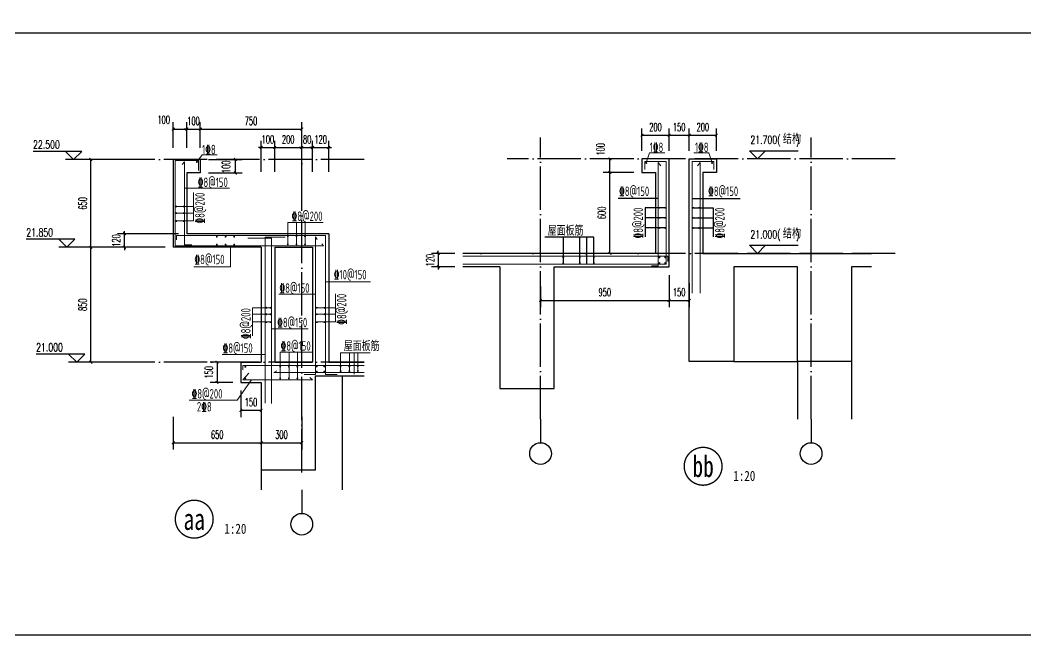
# Model space of a CAD drawing. Extents: x 0 to 125661, y -104936 to 8656.
# Drawn here: x 35419 to 42854, y -96536 to -91987 of the extents above; entities that cross this region are included whole.
import ezdxf
from ezdxf.enums import TextEntityAlignment as Align

# ---------------------------------------------------------------- set-up
doc = ezdxf.new("R2010")
doc.units = 0
doc.header["$LTSCALE"] = 800
doc.header["$MEASUREMENT"] = 0
doc.linetypes.add('DOTE', pattern=[2.42, 2, -0.2, 0.02, -0.2])
doc.layers.get('0').update_dxf_attribs({"linetype": 'CONTINUOUS'})
doc.layers.get('Defpoints').update_dxf_attribs({"color": 1, "linetype": 'CONTINUOUS'})
for name, color, linetype in [('3-ban', 84, 'CONTINUOUS'), ('3-liang-s-1', 44, 'CONTINUOUS'), ('A-墙线', 9, 'CONTINUOUS'), ('AXIS', 3, 'CONTINUOUS'), ('AXIS_TEXT', 7, 'CONTINUOUS'), ('DIM_ELEV', 3, 'CONTINUOUS'), ('DIM_IDEN', 3, 'CONTINUOUS'), ('DOTE', 28, 'CONTINUOUS'), ('PUB_DIM', 3, 'CONTINUOUS'), ('PUB_TEXT', 7, 'CONTINUOUS'), ('WALL', 50, 'CONTINUOUS')]:
    doc.layers.add(name, color=color, linetype=linetype)
doc.layers.add('3-零部件', color=73, linetype='CONTINUOUS', lineweight=5)
doc.styles.add('_TCH_DIM', font='SIMPLEX', dxfattribs={"bigfont": 'GBCBIG'})
doc.styles.add('COMPLEX', font='COMPLEX')
doc.styles.add('DIM_FONT', font='SIMPLEX.shx', dxfattribs={"width": 0.6})
doc.styles.add('ht', font='SIMHEI.TTF')
doc.styles.add('TSSD_Rein', font='tssdeng.shx', dxfattribs={"width": 0.7, "bigfont": 'hztxt.shx'})
doc.styles.add('房间名称', font='SIMHEI.TTF', dxfattribs={"width": 0.8})
doc.dimstyles.new('DIMN20', dxfattribs={"dimscale": 0.2, "dimtxt": 300, "dimasz": 100, "dimexe": 250, "dimexo": 300, "dimgap": 150, "dimtad": 1, "dimdec": 0, "dimzin": 0, "dimdsep": 46, "dimtxsty": 'DIM_FONT', "dimblk": 'ARCHTICK', "dimcen": 0.09, "dimclrt": 7, "dimazin": 2, "dimtfac": 1, "dimtdec": 0, "dimtix": 1, "dimtmove": 2, "dimatfit": 3, "dimfxl": 0, "dimtolj": 1, "dimtzin": 0, "dimarcsym": 0})

# ---------------------------------------------------------------- blocks, each defined once
blk = doc.blocks.new('_ArchTick')
at = {"color": 0, "linetype": 'ByBlock', "const_width": 0.4}
blk.add_lwpolyline([(-0.5, -0.5), (0.5, 0.5)], dxfattribs=at)
blk = doc.blocks.new('*D642')
at = {"layer": 'Defpoints', "color": 0}
for p in [(40215.9, -92838.3), (40015.9, -93013.3), (40215.9, -93013.3)]:
    blk.add_point(p, dxfattribs=at)
at = {"layer": 'PUB_DIM', "color": 0, "lineweight": -2}
for p, q in [((40015.9, -92953.3), (40015.9, -92788.3)), ((40215.9, -92953.3), (40215.9, -92788.3)), ((40015.9, -92838.3), (40215.9, -92838.3))]:
    blk.add_line(p, q, dxfattribs=at)
at = {"layer": 'PUB_DIM', "color": 0, "lineweight": -2, "xscale": 20, "yscale": 20, "zscale": 20, "rotation": 180}
blk.add_blockref('_ArchTick', (40015.9, -92838.3), dxfattribs=at)
at = {"layer": 'PUB_DIM', "color": 0, "lineweight": -2, "xscale": 20, "yscale": 20, "zscale": 20}
blk.add_blockref('_ArchTick', (40215.9, -92838.3), dxfattribs=at)
at = {"layer": 'PUB_DIM', "color": 7, "insert": (40115.9, -92778.3), "char_height": 60, "attachment_point": 5, "style": 'DIM_FONT'}
blk.add_mtext('\\A1;200', dxfattribs=at)
blk = doc.blocks.new('*D643')
at = {"layer": 'Defpoints', "color": 0}
for p in [(40365.9, -92838.3), (40215.9, -93013.3), (40365.9, -93013.3)]:
    blk.add_point(p, dxfattribs=at)
at = {"layer": 'PUB_DIM', "color": 0, "lineweight": -2}
for p, q in [((40215.9, -92953.3), (40215.9, -92788.3)), ((40365.9, -92953.3), (40365.9, -92788.3)), ((40215.9, -92838.3), (40365.9, -92838.3))]:
    blk.add_line(p, q, dxfattribs=at)
at = {"layer": 'PUB_DIM', "color": 0, "lineweight": -2, "xscale": 20, "yscale": 20, "zscale": 20, "rotation": 180}
blk.add_blockref('_ArchTick', (40215.9, -92838.3), dxfattribs=at)
at = {"layer": 'PUB_DIM', "color": 0, "lineweight": -2, "xscale": 20, "yscale": 20, "zscale": 20}
blk.add_blockref('_ArchTick', (40365.9, -92838.3), dxfattribs=at)
at = {"layer": 'PUB_DIM', "color": 7, "insert": (40290.9, -92778.3), "char_height": 60, "attachment_point": 5, "style": 'DIM_FONT'}
blk.add_mtext('\\A1;150', dxfattribs=at)
blk = doc.blocks.new('*D644')
at = {"layer": 'Defpoints', "color": 0}
for p in [(40565.9, -92838.3), (40365.9, -93013.3), (40565.9, -93013.3)]:
    blk.add_point(p, dxfattribs=at)
at = {"layer": 'PUB_DIM', "color": 0, "lineweight": -2}
for p, q in [((40365.9, -92953.3), (40365.9, -92788.3)), ((40565.9, -92953.3), (40565.9, -92788.3)), ((40365.9, -92838.3), (40565.9, -92838.3))]:
    blk.add_line(p, q, dxfattribs=at)
at = {"layer": 'PUB_DIM', "color": 0, "lineweight": -2, "xscale": 20, "yscale": 20, "zscale": 20, "rotation": 180}
blk.add_blockref('_ArchTick', (40365.9, -92838.3), dxfattribs=at)
at = {"layer": 'PUB_DIM', "color": 0, "lineweight": -2, "xscale": 20, "yscale": 20, "zscale": 20}
blk.add_blockref('_ArchTick', (40565.9, -92838.3), dxfattribs=at)
at = {"layer": 'PUB_DIM', "color": 7, "insert": (40465.9, -92778.3), "char_height": 60, "attachment_point": 5, "style": 'DIM_FONT'}
blk.add_mtext('\\A1;200', dxfattribs=at)
blk = doc.blocks.new('*D645')
at = {"layer": 'Defpoints', "color": 0}
for p in [(39778.9, -93113.3), (40015.9, -93113.3), (40015.9, -93713.3)]:
    blk.add_point(p, dxfattribs=at)
at = {"layer": 'PUB_DIM', "color": 0, "lineweight": -2}
for p, q in [((39955.9, -93113.3), (39728.9, -93113.3)), ((39778.9, -93713.3), (39778.9, -93113.3)), ((39955.9, -93713.3), (39728.9, -93713.3))]:
    blk.add_line(p, q, dxfattribs=at)
at = {"layer": 'PUB_DIM', "color": 0, "lineweight": -2, "xscale": 20, "yscale": 20, "zscale": 20}
for p, rotation in [((39778.9, -93113.3), 90), ((39778.9, -93713.3), 270)]:
    blk.add_blockref('_ArchTick', p, dxfattribs=dict(at, rotation=rotation))
at = {"layer": 'PUB_DIM', "color": 7, "insert": (39718.9, -93413.3), "char_height": 60, "attachment_point": 5, "rotation": 90, "style": 'DIM_FONT'}
blk.add_mtext('\\A1;600', dxfattribs=at)
blk = doc.blocks.new('*D646')
at = {"layer": 'Defpoints', "color": 0}
for p in [(39778.9, -93013.3), (40015.9, -93013.3), (40015.9, -93113.3)]:
    blk.add_point(p, dxfattribs=at)
at = {"layer": 'PUB_DIM', "color": 0, "lineweight": -2}
for p, q in [((39955.9, -93013.3), (39728.9, -93013.3)), ((39778.9, -93113.3), (39778.9, -93013.3)), ((39955.9, -93113.3), (39728.9, -93113.3))]:
    blk.add_line(p, q, dxfattribs=at)
at = {"layer": 'PUB_DIM', "color": 0, "lineweight": -2, "xscale": 20, "yscale": 20, "zscale": 20}
for p, rotation in [((39778.9, -93013.3), 90), ((39778.9, -93113.3), 270)]:
    blk.add_blockref('_ArchTick', p, dxfattribs=dict(at, rotation=rotation))
at = {"layer": 'PUB_DIM', "color": 7, "insert": (39709.9, -92943.3), "char_height": 60, "attachment_point": 5, "rotation": 90, "style": 'DIM_FONT'}
blk.add_mtext('\\A1;100', dxfattribs=at)
blk = doc.blocks.new('*D647')
at = {"layer": 'Defpoints', "color": 0}
for p in [(36750.6, -93017.9), (37010, -93017.9), (36750.6, -93117.9)]:
    blk.add_point(p, dxfattribs=at)
at = {"layer": 'PUB_DIM', "color": 0, "lineweight": -2}
for p, q in [((36810.6, -93017.9), (37060, -93017.9)), ((37010, -93117.9), (37010, -93017.9)), ((36810.6, -93117.9), (37060, -93117.9))]:
    blk.add_line(p, q, dxfattribs=at)
at = {"layer": 'PUB_DIM', "color": 0, "lineweight": -2, "xscale": 20, "yscale": 20, "zscale": 20}
for p, rotation in [((37010, -93017.9), 90), ((37010, -93117.9), 270)]:
    blk.add_blockref('_ArchTick', p, dxfattribs=dict(at, rotation=rotation))
at = {"layer": 'PUB_DIM', "color": 7, "insert": (36941, -93072.2), "char_height": 60, "attachment_point": 5, "rotation": 90, "style": 'DIM_FONT'}
blk.add_mtext('\\A1;100', dxfattribs=at)
blk = doc.blocks.new('*D648')
at = {"layer": 'Defpoints', "color": 0}
for p in [(35941.6, -93667.9), (36265.5, -93667.9), (36265.5, -94517.9)]:
    blk.add_point(p, dxfattribs=at)
at = {"layer": 'PUB_DIM', "color": 0, "lineweight": -2}
for p, q in [((36205.5, -93667.9), (35891.6, -93667.9)), ((35941.6, -94517.9), (35941.6, -93667.9)), ((36205.5, -94517.9), (35891.6, -94517.9))]:
    blk.add_line(p, q, dxfattribs=at)
at = {"layer": 'PUB_DIM', "color": 0, "lineweight": -2, "xscale": 20, "yscale": 20, "zscale": 20}
for p, rotation in [((35941.6, -93667.9), 90), ((35941.6, -94517.9), 270)]:
    blk.add_blockref('_ArchTick', p, dxfattribs=dict(at, rotation=rotation))
at = {"layer": 'PUB_DIM', "color": 7, "insert": (35881.6, -94092.9), "char_height": 60, "attachment_point": 5, "rotation": 90, "style": 'DIM_FONT'}
blk.add_mtext('\\A1;850', dxfattribs=at)
blk = doc.blocks.new('*D649')
at = {"layer": 'Defpoints', "color": 0}
for p in [(35941.6, -93017.9), (36265.5, -93017.9), (36265.5, -93667.9)]:
    blk.add_point(p, dxfattribs=at)
at = {"layer": 'PUB_DIM', "color": 0, "lineweight": -2}
for p, q in [((36205.5, -93017.9), (35891.6, -93017.9)), ((35941.6, -93667.9), (35941.6, -93017.9)), ((36205.5, -93667.9), (35891.6, -93667.9))]:
    blk.add_line(p, q, dxfattribs=at)
at = {"layer": 'PUB_DIM', "color": 0, "lineweight": -2, "xscale": 20, "yscale": 20, "zscale": 20}
for p, rotation in [((35941.6, -93017.9), 90), ((35941.6, -93667.9), 270)]:
    blk.add_blockref('_ArchTick', p, dxfattribs=dict(at, rotation=rotation))
at = {"layer": 'PUB_DIM', "color": 7, "insert": (35881.6, -93342.9), "char_height": 60, "attachment_point": 5, "rotation": 90, "style": 'DIM_FONT'}
blk.add_mtext('\\A1;650', dxfattribs=at)
blk = doc.blocks.new('*D650')
at = {"layer": 'Defpoints', "color": 0}
for p in [(36550.6, -94862.3), (37200.7, -94862.3), (37200.7, -95114)]:
    blk.add_point(p, dxfattribs=at)
at = {"layer": 'PUB_DIM', "color": 0, "lineweight": -2}
for p, q in [((36550.6, -94922.3), (36550.6, -95164)), ((37200.7, -94922.3), (37200.7, -95164)), ((36550.6, -95114), (37200.7, -95114))]:
    blk.add_line(p, q, dxfattribs=at)
at = {"layer": 'PUB_DIM', "color": 0, "lineweight": -2, "xscale": 20, "yscale": 20, "zscale": 20, "rotation": 180}
blk.add_blockref('_ArchTick', (36550.6, -95114), dxfattribs=at)
at = {"layer": 'PUB_DIM', "color": 0, "lineweight": -2, "xscale": 20, "yscale": 20, "zscale": 20}
blk.add_blockref('_ArchTick', (37200.7, -95114), dxfattribs=at)
at = {"layer": 'PUB_DIM', "color": 7, "insert": (36875.7, -95054), "char_height": 60, "attachment_point": 5, "style": 'DIM_FONT'}
blk.add_mtext('\\A1;650', dxfattribs=at)
blk = doc.blocks.new('*D651')
at = {"layer": 'Defpoints', "color": 0}
for p in [(37200.7, -94862.3), (37500.7, -94862.3), (37500.7, -95114)]:
    blk.add_point(p, dxfattribs=at)
at = {"layer": 'PUB_DIM', "color": 0, "lineweight": -2}
for p, q in [((37200.7, -94922.3), (37200.7, -95164)), ((37500.7, -94922.3), (37500.7, -95164)), ((37200.7, -95114), (37500.7, -95114))]:
    blk.add_line(p, q, dxfattribs=at)
at = {"layer": 'PUB_DIM', "color": 0, "lineweight": -2, "xscale": 20, "yscale": 20, "zscale": 20, "rotation": 180}
blk.add_blockref('_ArchTick', (37200.7, -95114), dxfattribs=at)
at = {"layer": 'PUB_DIM', "color": 0, "lineweight": -2, "xscale": 20, "yscale": 20, "zscale": 20}
blk.add_blockref('_ArchTick', (37500.7, -95114), dxfattribs=at)
at = {"layer": 'PUB_DIM', "color": 7, "insert": (37350.7, -95054), "char_height": 60, "attachment_point": 5, "style": 'DIM_FONT'}
blk.add_mtext('\\A1;300', dxfattribs=at)
blk = doc.blocks.new('*D652')
at = {"layer": 'Defpoints', "color": 0}
for p in [(37500.7, -92793.2), (36750.6, -92991), (37500.7, -92991)]:
    blk.add_point(p, dxfattribs=at)
at = {"layer": 'PUB_DIM', "color": 0, "lineweight": -2}
for p, q in [((36750.6, -92931), (36750.6, -92743.2)), ((37500.7, -92931), (37500.7, -92743.2)), ((36750.6, -92793.2), (37500.7, -92793.2))]:
    blk.add_line(p, q, dxfattribs=at)
at = {"layer": 'PUB_DIM', "color": 0, "lineweight": -2, "xscale": 20, "yscale": 20, "zscale": 20, "rotation": 180}
blk.add_blockref('_ArchTick', (36750.6, -92793.2), dxfattribs=at)
at = {"layer": 'PUB_DIM', "color": 0, "lineweight": -2, "xscale": 20, "yscale": 20, "zscale": 20}
blk.add_blockref('_ArchTick', (37500.7, -92793.2), dxfattribs=at)
at = {"layer": 'PUB_DIM', "color": 7, "insert": (37125.7, -92733.2), "char_height": 60, "attachment_point": 5, "style": 'DIM_FONT'}
blk.add_mtext('\\A1;750', dxfattribs=at)
blk = doc.blocks.new('*D653')
at = {"layer": 'Defpoints', "color": 0}
for p in [(36750.6, -92793.2), (36650.6, -92991), (36750.6, -92991)]:
    blk.add_point(p, dxfattribs=at)
at = {"layer": 'PUB_DIM', "color": 0, "lineweight": -2}
for p, q in [((36650.6, -92931), (36650.6, -92743.2)), ((36750.6, -92931), (36750.6, -92743.2)), ((36650.6, -92793.2), (36630.6, -92793.2)), ((36650.6, -92793.2), (36750.6, -92793.2)), ((36750.6, -92793.2), (36770.6, -92793.2))]:
    blk.add_line(p, q, dxfattribs=at)
at = {"layer": 'PUB_DIM', "color": 0, "lineweight": -2, "xscale": 20, "yscale": 20, "zscale": 20}
blk.add_blockref('_ArchTick', (36650.6, -92793.2), dxfattribs=at)
at = {"layer": 'PUB_DIM', "color": 0, "lineweight": -2, "xscale": 20, "yscale": 20, "zscale": 20, "rotation": 180}
blk.add_blockref('_ArchTick', (36750.6, -92793.2), dxfattribs=at)
at = {"layer": 'PUB_DIM', "color": 7, "insert": (36700.6, -92733.2), "char_height": 60, "attachment_point": 5, "style": 'DIM_FONT'}
blk.add_mtext('\\A1;100', dxfattribs=at)
blk = doc.blocks.new('*D654')
at = {"layer": 'Defpoints', "color": 0}
for p in [(36650.6, -92793.2), (36550.6, -92991), (36650.6, -92991)]:
    blk.add_point(p, dxfattribs=at)
at = {"layer": 'PUB_DIM', "color": 0, "lineweight": -2}
for p, q in [((36550.6, -92931), (36550.6, -92743.2)), ((36650.6, -92931), (36650.6, -92743.2)), ((36550.6, -92793.2), (36650.6, -92793.2))]:
    blk.add_line(p, q, dxfattribs=at)
at = {"layer": 'PUB_DIM', "color": 0, "lineweight": -2, "xscale": 20, "yscale": 20, "zscale": 20, "rotation": 180}
blk.add_blockref('_ArchTick', (36550.6, -92793.2), dxfattribs=at)
at = {"layer": 'PUB_DIM', "color": 0, "lineweight": -2, "xscale": 20, "yscale": 20, "zscale": 20}
blk.add_blockref('_ArchTick', (36650.6, -92793.2), dxfattribs=at)
at = {"layer": 'PUB_DIM', "color": 7, "insert": (36480.6, -92724.2), "char_height": 60, "attachment_point": 5, "style": 'DIM_FONT'}
blk.add_mtext('\\A1;100', dxfattribs=at)
blk = doc.blocks.new('_AXISO')
blk.add_circle((0, 0), 0.5)
at = {"layer": 'AXIS_TEXT', "style": 'COMPLEX', "width": 1.041667}
blk.add_attdef('A', text='', height=0.56, dxfattribs=at).set_placement((-0.25, -0.28), (0.25, -0.28), align=Align.FIT)
blk = doc.blocks.new('*D655')
at = {"layer": '3-ban', "color": 0, "lineweight": -2}
for p, q in [((36990.7, -94517.9), (36824.3, -94517.9)), ((36874.3, -94517.9), (36874.3, -94667.9)), ((36990.7, -94667.9), (36824.3, -94667.9))]:
    blk.add_line(p, q, dxfattribs=at)
at = {"layer": 'Defpoints', "color": 0}
for p in [(37050.7, -94517.9), (36874.3, -94667.9), (37050.7, -94667.9)]:
    blk.add_point(p, dxfattribs=at)
at = {"layer": '3-ban', "color": 0, "lineweight": -2, "xscale": 20, "yscale": 20, "zscale": 20}
for p, rotation in [((36874.3, -94517.9), 90), ((36874.3, -94667.9), 270)]:
    blk.add_blockref('_ArchTick', p, dxfattribs=dict(at, rotation=rotation))
at = {"layer": '3-ban', "color": 7, "insert": (36814.3, -94592.9), "char_height": 60, "attachment_point": 5, "rotation": 90, "style": 'DIM_FONT'}
blk.add_mtext('\\A1;150', dxfattribs=at)
blk = doc.blocks.new('*D656')
at = {"layer": '3-ban', "color": 0, "lineweight": -2}
for p, q in [((37050.7, -94727.9), (37050.7, -94923.9)), ((37200.7, -94727.9), (37200.7, -94923.9)), ((37050.7, -94873.9), (37200.7, -94873.9))]:
    blk.add_line(p, q, dxfattribs=at)
at = {"layer": 'Defpoints', "color": 0}
for p in [(37050.7, -94667.9), (37200.7, -94667.9), (37200.7, -94873.9)]:
    blk.add_point(p, dxfattribs=at)
at = {"layer": '3-ban', "color": 0, "lineweight": -2, "xscale": 20, "yscale": 20, "zscale": 20, "rotation": 180}
blk.add_blockref('_ArchTick', (37050.7, -94873.9), dxfattribs=at)
at = {"layer": '3-ban', "color": 0, "lineweight": -2, "xscale": 20, "yscale": 20, "zscale": 20}
blk.add_blockref('_ArchTick', (37200.7, -94873.9), dxfattribs=at)
at = {"layer": '3-ban', "color": 7, "insert": (37125.7, -94813.9), "char_height": 60, "attachment_point": 5, "style": 'DIM_FONT'}
blk.add_mtext('\\A1;150', dxfattribs=at)
blk = doc.blocks.new('*D668')
at = {"layer": '3-ban', "color": 0, "lineweight": -2}
for p, q in [((37200.7, -92929.7), (37180.7, -92929.7)), ((37200.7, -93110.6), (37200.7, -92879.7)), ((37200.7, -92929.7), (37300.7, -92929.7)), ((37300.7, -93110.6), (37300.7, -92879.7)), ((37300.7, -92929.7), (37320.7, -92929.7))]:
    blk.add_line(p, q, dxfattribs=at)
at = {"layer": 'Defpoints', "color": 0}
for p in [(37300.7, -92929.7), (37200.7, -93170.6), (37300.7, -93170.6)]:
    blk.add_point(p, dxfattribs=at)
at = {"layer": '3-ban', "color": 0, "lineweight": -2, "xscale": 20, "yscale": 20, "zscale": 20}
blk.add_blockref('_ArchTick', (37200.7, -92929.7), dxfattribs=at)
at = {"layer": '3-ban', "color": 0, "lineweight": -2, "xscale": 20, "yscale": 20, "zscale": 20, "rotation": 180}
blk.add_blockref('_ArchTick', (37300.7, -92929.7), dxfattribs=at)
at = {"layer": '3-ban', "color": 7, "insert": (37250.7, -92869.7), "char_height": 60, "attachment_point": 5, "style": 'DIM_FONT'}
blk.add_mtext('\\A1;100', dxfattribs=at)
blk = doc.blocks.new('*D669')
at = {"layer": '3-ban', "color": 0, "lineweight": -2}
for p, q in [((37300.7, -93110.6), (37300.7, -92879.7)), ((37300.7, -92929.7), (37500.7, -92929.7)), ((37500.7, -93110.6), (37500.7, -92879.7))]:
    blk.add_line(p, q, dxfattribs=at)
at = {"layer": 'Defpoints', "color": 0}
for p in [(37500.7, -92929.7), (37300.7, -93170.6), (37500.7, -93170.6)]:
    blk.add_point(p, dxfattribs=at)
at = {"layer": '3-ban', "color": 0, "lineweight": -2, "xscale": 20, "yscale": 20, "zscale": 20, "rotation": 180}
blk.add_blockref('_ArchTick', (37300.7, -92929.7), dxfattribs=at)
at = {"layer": '3-ban', "color": 0, "lineweight": -2, "xscale": 20, "yscale": 20, "zscale": 20}
blk.add_blockref('_ArchTick', (37500.7, -92929.7), dxfattribs=at)
at = {"layer": '3-ban', "color": 7, "insert": (37400.7, -92869.7), "char_height": 60, "attachment_point": 5, "style": 'DIM_FONT'}
blk.add_mtext('\\A1;200', dxfattribs=at)
blk = doc.blocks.new('*D670')
at = {"layer": '3-ban', "color": 0, "lineweight": -2}
for p, q in [((37500.7, -92929.7), (37480.7, -92929.7)), ((37500.7, -93110.6), (37500.7, -92879.7)), ((37500.7, -92929.7), (37580.7, -92929.7)), ((37580.7, -93110.6), (37580.7, -92879.7)), ((37580.7, -92929.7), (37600.7, -92929.7))]:
    blk.add_line(p, q, dxfattribs=at)
at = {"layer": 'Defpoints', "color": 0}
for p in [(37580.7, -92929.7), (37500.7, -93170.6), (37580.7, -93170.6)]:
    blk.add_point(p, dxfattribs=at)
at = {"layer": '3-ban', "color": 0, "lineweight": -2, "xscale": 20, "yscale": 20, "zscale": 20}
blk.add_blockref('_ArchTick', (37500.7, -92929.7), dxfattribs=at)
at = {"layer": '3-ban', "color": 0, "lineweight": -2, "xscale": 20, "yscale": 20, "zscale": 20, "rotation": 180}
blk.add_blockref('_ArchTick', (37580.7, -92929.7), dxfattribs=at)
at = {"layer": '3-ban', "color": 7, "insert": (37540.7, -92869.7), "char_height": 60, "attachment_point": 5, "style": 'DIM_FONT'}
blk.add_mtext('\\A1;80', dxfattribs=at)
blk = doc.blocks.new('*D671')
at = {"layer": '3-ban', "color": 0, "lineweight": -2}
for p, q in [((37580.7, -92929.7), (37560.7, -92929.7)), ((37580.7, -93110.6), (37580.7, -92879.7)), ((37580.7, -92929.7), (37700.7, -92929.7)), ((37700.7, -93110.6), (37700.7, -92879.7)), ((37700.7, -92929.7), (37720.7, -92929.7))]:
    blk.add_line(p, q, dxfattribs=at)
at = {"layer": 'Defpoints', "color": 0}
for p in [(37700.7, -92929.7), (37580.7, -93170.6), (37700.7, -93170.6)]:
    blk.add_point(p, dxfattribs=at)
at = {"layer": '3-ban', "color": 0, "lineweight": -2, "xscale": 20, "yscale": 20, "zscale": 20}
blk.add_blockref('_ArchTick', (37580.7, -92929.7), dxfattribs=at)
at = {"layer": '3-ban', "color": 0, "lineweight": -2, "xscale": 20, "yscale": 20, "zscale": 20, "rotation": 180}
blk.add_blockref('_ArchTick', (37700.7, -92929.7), dxfattribs=at)
at = {"layer": '3-ban', "color": 7, "insert": (37640.7, -92869.7), "char_height": 60, "attachment_point": 5, "style": 'DIM_FONT'}
blk.add_mtext('\\A1;120', dxfattribs=at)
blk = doc.blocks.new('*D672')
at = {"layer": '3-ban', "color": 0, "lineweight": -2}
for p, q in [((36590.6, -93567.9), (36139.5, -93567.9)), ((36189.5, -93567.9), (36189.5, -93547.9)), ((36189.5, -93667.9), (36189.5, -93567.9)), ((36490.6, -93667.9), (36139.5, -93667.9)), ((36189.5, -93667.9), (36189.5, -93687.9))]:
    blk.add_line(p, q, dxfattribs=at)
at = {"layer": 'Defpoints', "color": 0}
for p in [(36189.5, -93567.9), (36650.6, -93567.9), (36550.6, -93667.9)]:
    blk.add_point(p, dxfattribs=at)
at = {"layer": '3-ban', "color": 0, "lineweight": -2, "xscale": 20, "yscale": 20, "zscale": 20}
for p, rotation in [((36189.5, -93567.9), 270), ((36189.5, -93667.9), 90)]:
    blk.add_blockref('_ArchTick', p, dxfattribs=dict(at, rotation=rotation))
at = {"layer": '3-ban', "color": 7, "insert": (36129.5, -93617.9), "char_height": 60, "attachment_point": 5, "rotation": 90, "style": 'DIM_FONT'}
blk.add_mtext('\\A1;120', dxfattribs=at)
blk = doc.blocks.new('*D674')
at = {"layer": '3-ban', "color": 0, "lineweight": -2}
for p, q in [((40215.9, -93873.3), (40215.9, -94110.6)), ((39265.9, -93957.6), (39265.9, -94110.6)), ((39265.9, -94060.6), (40215.9, -94060.6))]:
    blk.add_line(p, q, dxfattribs=at)
at = {"layer": 'Defpoints', "color": 0}
for p in [(40215.9, -93813.3), (39265.9, -93897.6), (40215.9, -94060.6)]:
    blk.add_point(p, dxfattribs=at)
at = {"layer": '3-ban', "color": 0, "lineweight": -2, "xscale": 20, "yscale": 20, "zscale": 20, "rotation": 180}
blk.add_blockref('_ArchTick', (39265.9, -94060.6), dxfattribs=at)
at = {"layer": '3-ban', "color": 0, "lineweight": -2, "xscale": 20, "yscale": 20, "zscale": 20}
blk.add_blockref('_ArchTick', (40215.9, -94060.6), dxfattribs=at)
at = {"layer": '3-ban', "color": 7, "insert": (39740.9, -94000.6), "char_height": 60, "attachment_point": 5, "style": 'DIM_FONT'}
blk.add_mtext('\\A1;950', dxfattribs=at)
blk = doc.blocks.new('*D675')
at = {"layer": '3-ban', "color": 0, "lineweight": -2}
for p, q in [((40215.9, -93933.3), (40215.9, -94110.6)), ((40365.9, -93933.3), (40365.9, -94110.6)), ((40215.9, -94060.6), (40365.9, -94060.6))]:
    blk.add_line(p, q, dxfattribs=at)
at = {"layer": 'Defpoints', "color": 0}
for p in [(40215.9, -93873.3), (40365.9, -93873.3), (40365.9, -94060.6)]:
    blk.add_point(p, dxfattribs=at)
at = {"layer": '3-ban', "color": 0, "lineweight": -2, "xscale": 20, "yscale": 20, "zscale": 20, "rotation": 180}
blk.add_blockref('_ArchTick', (40215.9, -94060.6), dxfattribs=at)
at = {"layer": '3-ban', "color": 0, "lineweight": -2, "xscale": 20, "yscale": 20, "zscale": 20}
blk.add_blockref('_ArchTick', (40365.9, -94060.6), dxfattribs=at)
at = {"layer": '3-ban', "color": 7, "insert": (40290.9, -94000.6), "char_height": 60, "attachment_point": 5, "style": 'DIM_FONT'}
blk.add_mtext('\\A1;150', dxfattribs=at)
blk = doc.blocks.new('*D676')
at = {"layer": '3-ban', "color": 0, "lineweight": -2}
for p, q in [((38631.8, -93713.3), (38459.5, -93713.3)), ((38509.5, -93713.3), (38509.5, -93693.3)), ((38509.5, -93713.3), (38509.5, -93813.3)), ((38631.8, -93813.3), (38459.5, -93813.3)), ((38509.5, -93813.3), (38509.5, -93833.3))]:
    blk.add_line(p, q, dxfattribs=at)
at = {"layer": 'Defpoints', "color": 0}
for p in [(38691.8, -93713.3), (38509.5, -93813.3), (38691.8, -93813.3)]:
    blk.add_point(p, dxfattribs=at)
at = {"layer": '3-ban', "color": 0, "lineweight": -2, "xscale": 20, "yscale": 20, "zscale": 20}
for p, rotation in [((38509.5, -93713.3), 270), ((38509.5, -93813.3), 90)]:
    blk.add_blockref('_ArchTick', p, dxfattribs=dict(at, rotation=rotation))
at = {"layer": '3-ban', "color": 7, "insert": (38449.5, -93763.3), "char_height": 60, "attachment_point": 5, "rotation": 90, "style": 'DIM_FONT'}
blk.add_mtext('\\A1;120', dxfattribs=at)

msp = doc.modelspace()

# ---------------------------------------------------------------- linework, layer by layer
at = {"layer": '3-ban'}
for p, q in [((31633.1, -92080.6), (49551.3, -92080.6)), ((40135.9, -93307), (39840, -93307)), ((40385.9, -93307), (40741.8, -93307)), ((40187.6, -93375.6), (40039.8, -93375.6)), ((40039.8, -93375.6), (40039.8, -93591.2)), ((40394.2, -93375.6), (40542, -93375.6)), ((40542, -93375.6), (40542, -93591.2)), ((40187.6, -93449.3), (40039.8, -93449.3)), ((40394.2, -93449.3), (40542, -93449.3)), ((40187.6, -93524.3), (40039.8, -93524.3)), ((40394.2, -93524.3), (40542, -93524.3)), ((39660.4, -93593.8), (39297.4, -93593.8)), ((39435.5, -93784.7), (39435.5, -93593.8)), ((39555.7, -93784.7), (39555.7, -93593.8)), ((39608.7, -93793.3), (39608.7, -93593.8)), ((39660.4, -93784.7), (39660.4, -93593.8)), ((40695.1, -94513.3), (41165.9, -94513.3))]:
    msp.add_line(p, q, dxfattribs=at)
msp.add_lwpolyline([(31633.1, -96535.7), (49551.3, -96535.7), (49551.3, -75615.2), (31633.1, -75615.2)], close=True, dxfattribs=at)
at = {"layer": '3-ban', "color": 1, "const_width": 6.95}
for points in [[(36728.7, -93037.1, -1), (36721.7, -93037.1, -1)], [(40051.4, -93044, -1), (40044.4, -93044, -1)], [(40530.5, -93044, 1), (40537.4, -93044, 1)], [(36577.1, -93366, -1), (36570.2, -93366, -1)], [(36630.3, -93366, -1), (36623.4, -93366, -1)], [(40148.8, -93375.6, -1), (40141.8, -93375.6, -1)], [(40191.1, -93375.6, -1), (40184.2, -93375.6, -1)], [(40390.7, -93375.6, 1), (40397.7, -93375.6, 1)], [(40433.1, -93375.6, 1), (40440, -93375.6, 1)], [(36577.1, -93415.5, -1), (36570.2, -93415.5, -1)], [(36630.3, -93415.5, -1), (36623.4, -93415.5, -1)], [(40148.8, -93450.2, -1), (40141.8, -93450.2, -1)], [(40191.1, -93450.2, -1), (40184.2, -93450.2, -1)], [(40390.7, -93450.2, 1), (40397.7, -93450.2, 1)], [(40433.1, -93450.2, 1), (40440, -93450.2, 1)], [(36577.1, -93473.7, -1), (36570.2, -93473.7, -1)], [(36630.3, -93473.7, -1), (36623.4, -93473.7, -1)], [(40148.8, -93524.7, -1), (40141.8, -93524.7, -1)], [(40191.1, -93524.7, -1), (40184.2, -93524.7, -1)], [(40390.7, -93524.7, 1), (40397.7, -93524.7, 1)], [(40433.1, -93524.7, 1), (40440, -93524.7, 1)], [(36877, -93589.6, -1), (36870.1, -93589.6, -1)], [(36941.5, -93589.6, -1), (36934.6, -93589.6, -1)], [(37004.2, -93589.6, -1), (36997.3, -93589.6, -1)], [(37401.4, -93586.9, -1), (37394.5, -93586.9, -1)], [(37465.9, -93586.9, -1), (37459, -93586.9, -1)], [(37528.6, -93586.9, -1), (37521.7, -93586.9, -1)], [(36877, -93648.2, -1), (36870.1, -93648.2, -1)], [(36941.5, -93648.2, -1), (36934.6, -93648.2, -1)], [(37004.2, -93648.2, -1), (36997.3, -93648.2, -1)], [(37401.4, -93645.5, -1), (37394.5, -93645.5, -1)], [(37465.9, -93645.5, -1), (37459, -93645.5, -1)], [(37528.6, -93645.5, -1), (37521.7, -93645.5, -1)], [(39437.4, -93742.5, -1), (39430.4, -93742.5, -1)], [(39560, -93742.5, -1), (39553.1, -93742.5, -1)], [(39663.8, -93742.5, -1), (39656.9, -93742.5, -1)], [(40148.8, -93742.5, -1), (40141.8, -93742.5, -1)], [(40191.1, -93742.5, -1), (40184.2, -93742.5, -1)], [(39437.4, -93784.7, -1), (39430.4, -93784.7, -1)], [(39560, -93784.7, -1), (39553.1, -93784.7, -1)], [(39663.8, -93784.7, -1), (39656.9, -93784.7, -1)], [(40148.8, -93784.7, -1), (40141.8, -93784.7, -1)], [(40191.1, -93784.7, -1), (40184.2, -93784.7, -1)], [(37242.3, -94115, -1), (37235.3, -94115, -1)], [(37273.2, -94115, -1), (37266.2, -94115, -1)], [(37615.7, -94115, -1), (37608.8, -94115, -1)], [(37672.2, -94115, -1), (37665.2, -94115, -1)], [(37242.3, -94163.3, -1), (37235.3, -94163.3, -1)], [(37273.2, -94163.3, -1), (37266.2, -94163.3, -1)], [(37615.7, -94163.3, -1), (37608.8, -94163.3, -1)], [(37672.2, -94163.3, -1), (37665.2, -94163.3, -1)], [(37242.3, -94222, -1), (37235.3, -94222, -1)], [(37273.2, -94222, -1), (37266.2, -94222, -1)], [(37615.7, -94222, -1), (37608.8, -94222, -1)], [(37672.2, -94222, -1), (37665.2, -94222, -1)], [(37087.2, -94551.8, -1), (37080.3, -94551.8, -1)], [(37344.8, -94551.8, -1), (37337.8, -94551.8, -1)], [(37409.2, -94551.8, -1), (37402.3, -94551.8, -1)], [(37471.9, -94551.8, -1), (37465, -94551.8, -1)], [(37614.7, -94549.9, -1), (37607.7, -94549.9, -1)], [(37670.2, -94549.9, -1), (37663.3, -94549.9, -1)], [(37791.6, -94549.8, -1), (37784.7, -94549.8, -1)], [(37856.1, -94549.8, -1), (37849.2, -94549.8, -1)], [(37918.8, -94549.8, -1), (37911.9, -94549.8, -1)], [(37087.2, -94637.1, -1), (37080.3, -94637.1, -1)], [(37344.8, -94637.1, -1), (37337.8, -94637.1, -1)], [(37409.2, -94637.1, -1), (37402.3, -94637.1, -1)], [(37471.9, -94637.1, -1), (37465, -94637.1, -1)], [(37614.7, -94586.5, -1), (37607.7, -94586.5, -1)], [(37670.2, -94586.5, -1), (37663.3, -94586.5, -1)], [(37791.6, -94583.7, -1), (37784.7, -94583.7, -1)], [(37856.1, -94583.7, -1), (37849.2, -94583.7, -1)], [(37918.8, -94583.7, -1), (37911.9, -94583.7, -1)]]:
    msp.add_lwpolyline(points, format="xyb", close=True, dxfattribs=at)
at = {"layer": '3-零部件'}
for p, q in [((36725.2, -93037.1), (36763.6, -92984.7)), ((36763.6, -92984.7), (36875.2, -92984.7)), ((40047.9, -93044), (40072.1, -92967.9)), ((40072.1, -92967.9), (40183.7, -92967.9)), ((40509.7, -92967.9), (40398.1, -92967.9)), ((40533.9, -93044), (40509.7, -92967.9)), ((36634.4, -93230.8), (36965.8, -93230.8)), ((36701.5, -93472.2), (36701.5, -93263.5)), ((36569.9, -93366.8), (36701.5, -93366.8)), ((36569.9, -93415.5), (36701.5, -93415.5)), ((36569.9, -93472.2), (36701.5, -93472.2)), ((37397.7, -93642), (37397.7, -93483.3)), ((37397.7, -93483.3), (37659.5, -93483.3)), ((37462.3, -93642), (37462.3, -93483.3)), ((37525, -93642), (37525, -93483.3)), ((36973.5, -93656.1), (36973.5, -93811.7)), ((36973.5, -93811.7), (36702.3, -93811.7)), ((37676.8, -93923.5), (38007.8, -93923.5)), ((37603.1, -94015.8), (37332.6, -94015.8)), ((37749.2, -94220.4), (37749.2, -94011.7)), ((37137.2, -94323.7), (37137.2, -94115)), ((37268.9, -94115), (37137.2, -94115)), ((37612.2, -94115), (37749.2, -94115)), ((37268.9, -94163.8), (37137.2, -94163.8)), ((37612.2, -94163.8), (37749.2, -94163.8)), ((37268.9, -94220.4), (37137.2, -94220.4)), ((37278, -94270.7), (37547.3, -94270.7)), ((37612.2, -94220.4), (37749.2, -94220.4)), ((37231.1, -94459.9), (36912.9, -94459.9)), ((37341.3, -94645.6), (37341.3, -94442.6)), ((37341.3, -94442.6), (37576.6, -94442.6)), ((37406.6, -94646), (37406.6, -94442.6)), ((37468.2, -94645.6), (37468.2, -94442.6)), ((37788.2, -94597.6), (37788.2, -94449.9)), ((37788.2, -94449.9), (38006.1, -94449.9)), ((37854, -94597.6), (37854, -94449.9)), ((37887.8, -94607.3), (37887.8, -94449.9)), ((37915.3, -94597.6), (37915.3, -94449.9)), ((37129.7, -94647.3), (37023.3, -94798.3)), ((37023.3, -94798.3), (36667.4, -94798.3))]:
    msp.add_line(p, q, dxfattribs=at)
at = {"layer": '3-零部件', "color": 1, "linetype": 'Continuous'}
for p, q in [((36564.9, -93026.3), (36564.9, -93656.1)), ((36564.9, -93026.3), (36737.1, -93026.3)), ((36634.4, -93035.1), (36617.2, -93055.6)), ((36634.4, -93035.1), (36634.4, -93648.5)), ((36737.1, -93026.3), (36737.1, -93098.6)), ((40195.9, -93033.3), (40035.9, -93033.3)), ((40035.9, -93033.3), (40035.9, -93092)), ((40135.9, -93041.4), (40135.9, -93805.3)), ((40135.9, -93041.4), (40154.3, -93066)), ((40195.9, -93793.3), (40195.9, -93033.3)), ((40385.9, -94007.8), (40385.9, -93033.3)), ((40385.9, -93033.3), (40545.9, -93033.3)), ((40445.9, -93041.4), (40427.5, -93066)), ((40445.9, -93041.4), (40445.9, -94006.3)), ((40545.9, -93033.3), (40545.9, -93092)), ((37676.8, -93580.1), (36574.9, -93580.1)), ((36574.9, -93580.1), (36574.9, -93613.2)), ((37278, -93601), (37101.1, -93601)), ((37231.1, -94822.2), (37231.1, -93594.1)), ((37231.1, -93594.1), (37379.1, -93594.1)), ((37278, -94823), (37278, -93601)), ((37603.1, -93591.4), (37603.1, -94609.5)), ((37603.1, -93591.4), (37614.8, -93609.5)), ((37676.8, -93580.1), (37676.8, -94609.5)), ((37661.2, -93656.1), (36564.9, -93656.1)), ((36634.4, -93648.5), (36687.5, -93648.5)), ((37661.2, -93656.1), (37648.6, -93643)), ((40207.2, -93733.3), (38691.8, -93733.3)), ((40207.2, -93733.3), (40207.2, -93772)), ((38691.8, -93793.3), (40195.9, -93793.3)), ((40135.9, -93805.3), (40086.6, -93805.3)), ((37962.7, -94541.9), (37066, -94541.9)), ((37066, -94541.9), (37066, -94574.8)), ((37064.7, -94647.3), (37109.9, -94599.7)), ((37294.1, -94593.7), (37316.2, -94582.7)), ((37962.7, -94593.7), (37294.1, -94593.7)), ((37603.1, -94609.5), (37518.3, -94609.5)), ((37579.8, -94647.3), (37561.3, -94631.1)), ((37676.8, -94609.5), (37763.6, -94609.5)), ((37579.8, -94647.3), (37064.7, -94647.3))]:
    msp.add_line(p, q, dxfattribs=at)
at = {"layer": 'A-墙线'}
for p, q in [((40215.9, -93213.3), (40215.9, -93213.3)), ((40215.9, -93813.3), (40215.9, -93813.3))]:
    msp.add_line(p, q, dxfattribs=at)
at = {"layer": 'AXIS'}
for p, q in [((39265.9, -94938.8), (39265.9, -95113.8)), ((41265.9, -94938.8), (41265.9, -95113.8)), ((37500.7, -95461.6), (37500.7, -95636.6))]:
    msp.add_line(p, q, dxfattribs=at)
at = {"layer": 'DIM_ELEV'}
for p, q in [((35874.4, -92957.9), (35514.4, -92957.9)), ((35814.4, -93017.9), (35754.4, -92957.9)), ((35814.4, -93017.9), (35874.4, -92957.9)), ((40869.5, -93013.3), (40809.5, -92953.3)), ((40809.5, -92953.3), (41169.5, -92953.3)), ((40869.5, -93013.3), (40929.5, -92953.3)), ((35941.6, -93017.9), (35754.4, -93017.9)), ((35824.4, -93607.9), (35464.4, -93607.9)), ((35764.4, -93667.9), (35704.4, -93607.9)), ((35891.6, -93667.9), (35704.4, -93667.9)), ((35764.4, -93667.9), (35824.4, -93607.9)), ((40869.5, -93713.3), (40809.5, -93653.3)), ((40809.5, -93653.3), (41169.5, -93653.3)), ((40869.5, -93713.3), (40929.5, -93653.3)), ((35897.1, -94457.9), (35537.1, -94457.9)), ((35837.1, -94517.9), (35777.1, -94457.9)), ((35837.1, -94517.9), (35897.1, -94457.9)), ((35977.1, -94517.9), (35777.1, -94517.9))]:
    msp.add_line(p, q, dxfattribs=at)
at = {"layer": 'DIM_IDEN', "color": 0, "const_width": 10}
for points in [[(40608, -95288.1, 1), (40328, -95288.1, 1)], [(36845.9, -95679.3, 1), (36565.9, -95679.3, 1)]]:
    msp.add_lwpolyline(points, format="xyb", close=True, dxfattribs=at)
at = {"layer": 'DOTE', "linetype": 'DOTE', "ltscale": 0.2}
for p, q in [((37500.7, -95334.7), (37500.7, -92763.3)), ((39265.9, -94938.8), (39265.9, -92856.4)), ((41265.9, -94938.8), (41265.9, -92856.4)), ((37962.7, -93017.9), (36048.6, -93017.9)), ((41887.4, -93013.3), (39020.5, -93013.3)), ((41887.4, -93713.3), (38691.8, -93713.3)), ((37962.7, -94517.9), (36048.6, -94517.9))]:
    msp.add_line(p, q, dxfattribs=at)
at = {"layer": 'WALL'}
for p, q in [((36750.6, -93017.9), (36550.6, -93017.9)), ((36550.6, -93017.9), (36550.6, -93667.9)), ((36750.6, -93017.9), (36750.6, -93117.9)), ((40215.9, -93013.3), (40015.9, -93013.3)), ((40015.9, -93013.3), (40015.9, -93113.3)), ((40215.9, -93213.3), (40215.9, -93013.3)), ((36750.6, -93117.9), (36650.6, -93117.9)), ((36650.6, -93117.9), (36650.6, -93567.9)), ((40015.9, -93113.3), (40115.9, -93113.3)), ((40115.9, -93113.3), (40115.9, -93713.3)), ((40215.9, -93813.3), (40215.9, -93213.3)), ((37700.7, -93567.9), (36650.6, -93567.9)), ((37700.7, -93567.9), (37700.7, -94517.9)), ((37200.7, -93667.9), (36550.6, -93667.9)), ((37200.7, -93667.9), (36650.6, -93667.9)), ((37200.7, -93667.9), (37200.7, -94517.9)), ((37300.7, -93667.9), (37300.7, -94517.9)), ((37300.7, -93667.9), (37580.7, -93667.9)), ((37580.7, -93667.9), (37580.7, -94517.9)), ((40115.9, -93713.3), (38691.8, -93713.3)), ((38965.9, -93813.3), (38691.8, -93813.3)), ((38965.9, -93813.3), (38965.9, -94713.3)), ((39365.9, -93813.3), (40215.9, -93813.3)), ((39365.9, -94713.3), (39365.9, -93813.3)), ((37050.7, -94517.9), (37050.7, -94667.9)), ((37050.7, -94517.9), (37200.7, -94517.9)), ((37300.7, -94517.9), (37580.7, -94517.9)), ((37700.7, -94517.9), (37962.7, -94517.9)), ((41165.9, -94513.3), (41165.9, -94938.8)), ((41565.9, -94513.3), (41565.9, -94938.8)), ((37600.7, -94617.9), (37962.7, -94617.9)), ((37600.7, -94617.9), (37600.7, -95317.9)), ((37800.7, -94617.9), (37800.7, -95461.6)), ((37050.7, -94667.9), (37200.7, -94667.9)), ((37200.7, -94667.9), (37200.7, -95461.6)), ((38965.9, -94713.3), (39365.9, -94713.3)), ((37600.7, -95317.9), (37200.7, -95317.9))]:
    msp.add_line(p, q, dxfattribs=at)
for points in [[(40365.9, -93813.3), (40365.9, -93213.3), (40365.9, -93213.3), (40365.9, -93013.3), (40565.9, -93013.3), (40565.9, -93113.3), (40465.9, -93113.3), (40465.9, -93713.3), (41712.1, -93713.3)], [(40695.1, -93813.3), (40695.1, -94513.3), (40365.9, -94513.3), (40365.9, -93713.3)], [(41712.1, -93813.3), (41565.9, -93813.3), (41565.9, -94513.3), (41165.9, -94513.3), (41165.9, -93813.3), (40695.1, -93813.3)]]:
    msp.add_lwpolyline(points, dxfattribs=at)

# ---------------------------------------------------------------- block references
at = {"layer": 'AXIS', "xscale": 160, "yscale": 160, "zscale": 160}
for p in [(39265.9, -95193.8), (41265.9, -95193.8), (37500.7, -95716.6)]:
    msp.add_blockref('_AXISO', p, dxfattribs=at)

# ---------------------------------------------------------------- texts
at = {"layer": '3-liang-s-1', "style": 'TSSD_Rein', "width": 0.7}
for s, p in [('1%%1328', (36764, -92979.6)), ('1%%1328', (40072.6, -92962.8)), ('1%%1328', (40407.5, -92962.8)), ('%%1328@150', (36732.1, -93222)), ('%%1328@150', (39847, -93288.3)), ('%%1328@150', (40505, -93288.3)), ('%%1328@200', (37425.8, -93472.9)), ('屋面板筋', (39318.8, -93580.9)), ('%%1328@150', (36707.6, -93792.9)), ('%%13210@150', (37737.7, -93904.8)), ('%%1328@150', (37336.1, -94004.3)), ('%%1328@150', (37319.3, -94259.5)), ('%%1328@150', (36915.7, -94448.5)), ('%%1328@150', (37344.6, -94432.8)), ('屋面板筋', (37811.4, -94434.8)), ('%%1328@200', (36686.5, -94786.8)), ('2%%1328', (36725.9, -94882.7))]:
    msp.add_text(s, height=70, dxfattribs=at).set_placement(p)
for p in [(36782.9, -93492.2), (40023.1, -93602.9), (40626.1, -93602.9), (37830.7, -94240.4), (37122.4, -94346.8)]:
    msp.add_text('%%1328@200', height=70, rotation=90, dxfattribs=at).set_placement(p)
at = {"layer": 'AXIS_TEXT', "color": 0, "style": 'ht', "width": 0.691406}
for s, p, p2 in [('bb', (40388.8, -95367.3), (40547.2, -95367.3)), ('aa', (36626.7, -95758.5), (36785.1, -95758.5))]:
    msp.add_text(s, height=158.39, dxfattribs=at).set_placement(p, p2, align=Align.FIT)
at = {"layer": 'PUB_TEXT'}
for s, height, style, width, p in [('21.700(', 59.5, '_TCH_DIM', 0.705882, (40817.2, -92902.1)), (')', 59.5, '_TCH_DIM', 0.705882, (41155.5, -92902.1)), ('22.500', 59.5, '_TCH_DIM', 0.705882, (35514.4, -92937.9)), ('21.850', 59.5, '_TCH_DIM', 0.705882, (35464.4, -93587.9)), ('21.000(', 59.5, '_TCH_DIM', 0.705882, (40817.2, -93602.1)), (')', 59.5, '_TCH_DIM', 0.705882, (41155.5, -93602.1)), ('21.000', 59.5, '_TCH_DIM', 0.705882, (35537.1, -94437.9)), ('1:20', 74.68, '房间名称', 0.8, (40691.1, -95396.2)), ('1:20', 74.68, '房间名称', 0.8, (36929, -95787.3))]:
    msp.add_text(s, height=height, dxfattribs=dict(at, style=style, width=width)).set_placement(p)
at = {"layer": 'PUB_TEXT', "style": '_TCH_DIM'}
for p in [(41057.2, -92902.1), (41057.2, -93602.1)]:
    msp.add_text('结构', height=67.52, dxfattribs=at).set_placement(p)

# ---------------------------------------------------------------- dimensions: what is measured, and where the dimension line sits
at = {"layer": '3-ban'}
for base, p1, p2, picture, middle in [((37300.7, -92929.7), (37200.7, -93170.6), (37300.7, -93170.6), '*D668', (37250.7, -92869.7)), ((37500.7, -92929.7), (37300.7, -93170.6), (37500.7, -93170.6), '*D669', (37400.7, -92869.7)), ((37580.7, -92929.7), (37500.7, -93170.6), (37580.7, -93170.6), '*D670', (37540.7, -92869.7)), ((37700.7, -92929.7), (37580.7, -93170.6), (37700.7, -93170.6), '*D671', (37640.7, -92869.7)), ((40215.9, -94060.6), (39265.9, -93897.6), (40215.9, -93813.3), '*D674', (39740.9, -94000.6)), ((40365.9, -94060.6), (40215.9, -93873.3), (40365.9, -93873.3), '*D675', (40290.9, -94000.6)), ((37200.7, -94873.9), (37050.7, -94667.9), (37200.7, -94667.9), '*D656', (37125.7, -94813.9))]:
    dim = msp.add_linear_dim(base=base, p1=p1, p2=p2, dimstyle='DIMN20', dxfattribs=at)
    dim.commit()
    dim.dimension.update_dxf_attribs({"geometry": picture, "text_midpoint": middle})
for base, p1, p2, picture, middle in [((36189.5, -93567.9), (36550.6, -93667.9), (36650.6, -93567.9), '*D672', (36129.5, -93617.9)), ((38509.5, -93813.3), (38691.8, -93713.3), (38691.8, -93813.3), '*D676', (38449.5, -93763.3))]:
    dim = msp.add_linear_dim(base=base, p1=p1, p2=p2, angle=90, text='120', dimstyle='DIMN20', dxfattribs=at)
    dim.commit()
    dim.dimension.update_dxf_attribs({"geometry": picture, "text_midpoint": middle})
dim = msp.add_linear_dim(base=(36874.3, -94667.9), p1=(37050.7, -94517.9), p2=(37050.7, -94667.9), angle=90, dimstyle='DIMN20', dxfattribs=at)
dim.commit()
dim.dimension.update_dxf_attribs({"geometry": '*D655', "text_midpoint": (36814.3, -94592.9)})
at = {"layer": 'PUB_DIM'}
for base, p1, p2, angle, picture, middle in [((36650.6, -92793.2), (36550.6, -92991), (36650.6, -92991), 0, '*D654', (36480.6, -92724.2)), ((39778.9, -93013.3), (40015.9, -93113.3), (40015.9, -93013.3), 90, '*D646', (39709.9, -92943.3)), ((37010, -93017.9), (36750.6, -93117.9), (36750.6, -93017.9), 90, '*D647', (36941, -93072.2))]:
    dim = msp.add_linear_dim(base=base, p1=p1, p2=p2, angle=angle, dimstyle='DIMN20', dxfattribs=at)
    dim.commit()
    dim.dimension.update_dxf_attribs({"geometry": picture, "text_midpoint": middle, "dimtype": 161})
for p1, p2, distance, picture, middle in [((36650.6, -92991), (36750.6, -92991), 197.8, '*D653', (36700.6, -92733.2)), ((36750.6, -92991), (37500.7, -92991), 197.8, '*D652', (37125.7, -92733.2)), ((40015.9, -93013.3), (40215.9, -93013.3), 175, '*D642', (40115.9, -92778.3)), ((40215.9, -93013.3), (40365.9, -93013.3), 175, '*D643', (40290.9, -92778.3)), ((40365.9, -93013.3), (40565.9, -93013.3), 175, '*D644', (40465.9, -92778.3)), ((36265.5, -93667.9), (36265.5, -93017.9), 323.9, '*D649', (35881.6, -93342.9)), ((40015.9, -93713.3), (40015.9, -93113.3), 237.1, '*D645', (39718.9, -93413.3)), ((36265.5, -94517.9), (36265.5, -93667.9), 323.9, '*D648', (35881.6, -94092.9)), ((36550.6, -94862.3), (37200.7, -94862.3), -251.7, '*D650', (36875.7, -95054)), ((37200.7, -94862.3), (37500.7, -94862.3), -251.7, '*D651', (37350.7, -95054))]:
    dim = msp.add_aligned_dim(p1=p1, p2=p2, distance=distance, dimstyle='DIMN20', dxfattribs=at)
    dim.commit()
    dim.dimension.update_dxf_attribs({"geometry": picture, "text_midpoint": middle})

doc.saveas('drawing.dxf')
